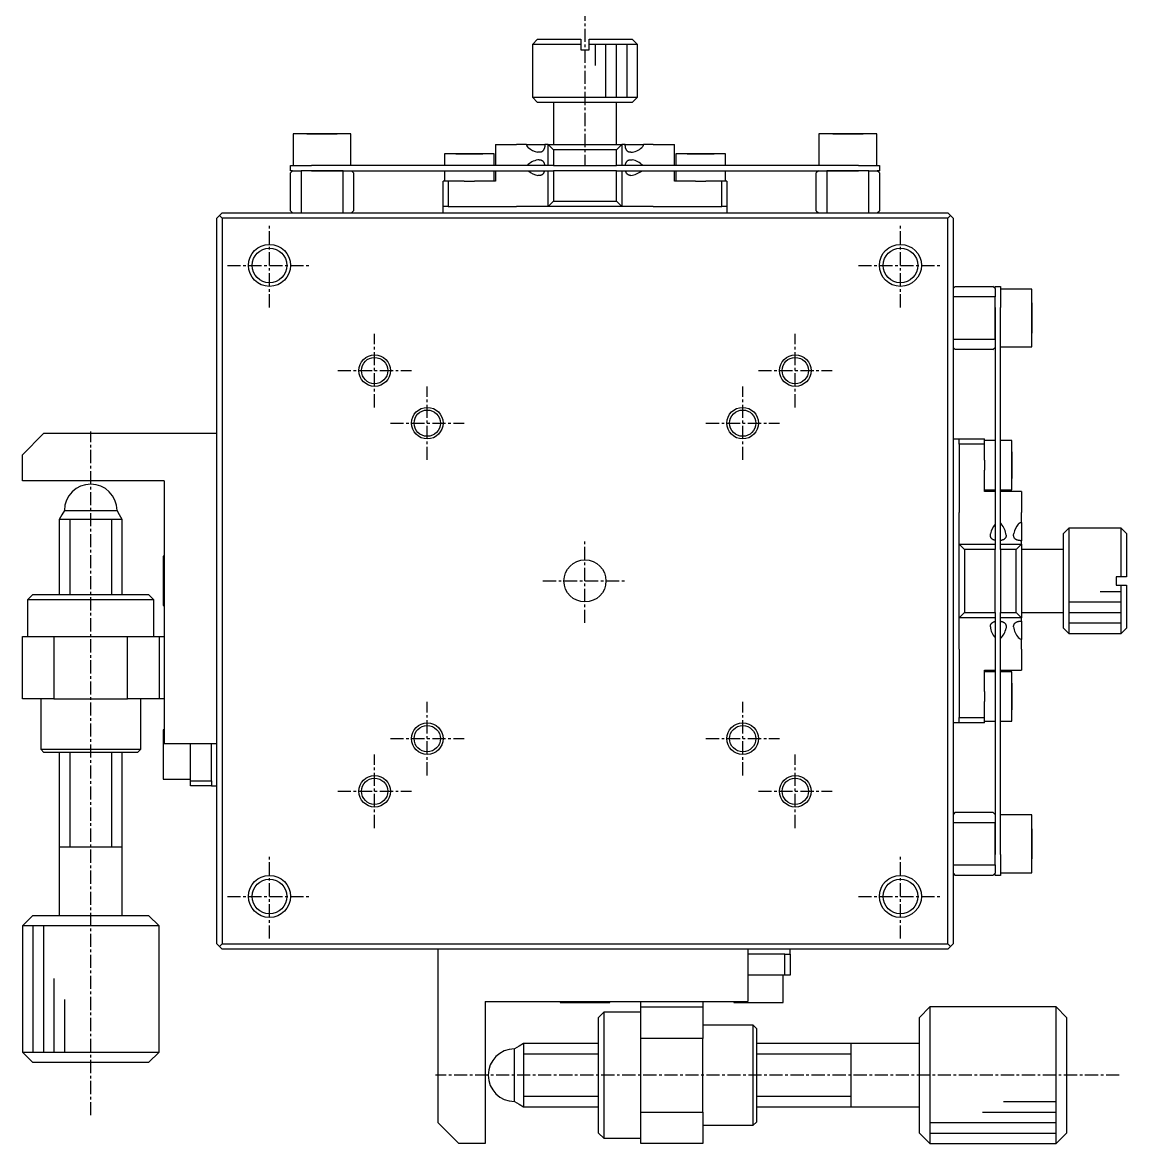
# Model space of a CAD drawing. Extents: x 10 to 388, y 10 to 258.
# Drawn here: x 89.2 to 194.2, y 95.5 to 202.1 of the extents above; entities that cross this region are included whole.
import ezdxf

# ---------------------------------------------------------------- set-up
doc = ezdxf.new("R2010")
doc.units = 0
doc.linetypes.add('CENTER', pattern=[2, 1.25, -0.25, 0.25, -0.25])
doc.layers.get('0').update_dxf_attribs({"linetype": 'CONTINUOUS'})
doc.layers.add('CENTER', color=1, linetype='CENTER')

msp = doc.modelspace()

# ---------------------------------------------------------------- linework, layer by layer
at = {"color": 7, "linetype": 'CONTINUOUS'}
for p, q in [((138.19, 200.5), (137.69, 200)), ((138.19, 200.5), (142.29, 200.5)), ((138.19, 200.5), (142.29, 200.5)), ((142.29, 200.5), (142.29, 200)), ((143.09, 200.5), (147.19, 200.5)), ((143.09, 200.5), (147.19, 200.5)), ((143.09, 200), (143.09, 200.5)), ((147.69, 200), (147.19, 200.5)), ((142.29, 200), (137.69, 200)), ((137.69, 200), (137.69, 195)), ((142.29, 200), (142.29, 199.5)), ((142.29, 199.5), (143.09, 199.5)), ((142.29, 199.5), (143.09, 199.5)), ((147.69, 200), (143.09, 200)), ((143.09, 199.5), (143.09, 200)), ((147.69, 195), (147.69, 200)), ((137.69, 195), (147.69, 195)), ((137.69, 195), (138.19, 194.5)), ((147.19, 194.5), (138.19, 194.5)), ((139.69, 194.5), (139.69, 190.5)), ((145.69, 190.5), (145.69, 194.5)), ((147.19, 194.5), (147.69, 195)), ((117.69, 191.5), (114.94, 191.5)), ((120.44, 191.5), (114.94, 191.5)), ((114.94, 191.5), (114.94, 188.5)), ((116.97, 191.5), (116.25, 191.5)), ((116.25, 191.5), (116.97, 191.5)), ((118.42, 191.5), (116.97, 191.5)), ((116.97, 191.5), (118.42, 191.5)), ((120.44, 191.5), (117.69, 191.5)), ((119.14, 191.5), (118.42, 191.5)), ((118.42, 191.5), (119.14, 191.5)), ((120.44, 188.5), (120.44, 191.5)), ((167.69, 191.5), (164.94, 191.5)), ((170.44, 191.5), (164.94, 191.5)), ((164.94, 191.5), (164.94, 188.5)), ((166.97, 191.5), (166.25, 191.5)), ((166.25, 191.5), (166.97, 191.5)), ((168.42, 191.5), (166.97, 191.5)), ((166.97, 191.5), (168.42, 191.5)), ((170.44, 191.5), (167.69, 191.5)), ((169.14, 191.5), (168.42, 191.5)), ((168.42, 191.5), (169.14, 191.5)), ((170.44, 188.5), (170.44, 191.5)), ((134.19, 190.5), (134.19, 188.5)), ((134.19, 190.5), (136.19, 190.5)), ((137.13, 190.5), (136.19, 190.5)), ((137.13, 190.5), (138.87, 190.5)), ((137.15, 190.39), (137.13, 190.5)), ((137.21, 190.3), (137.15, 190.39)), ((137.3, 190.2), (137.21, 190.3)), ((138.34, 189.75), (138.19, 189.76)), ((138.38, 189.75), (138.35, 189.75)), ((138.42, 189.75), (138.38, 189.75)), ((138.45, 189.76), (138.42, 189.75)), ((138.49, 189.77), (138.45, 189.76)), ((138.52, 189.78), (138.49, 189.77)), ((138.55, 189.79), (138.52, 189.78)), ((138.58, 189.81), (138.55, 189.79)), ((138.61, 189.82), (138.58, 189.81)), ((138.63, 189.84), (138.61, 189.82)), ((138.65, 189.85), (138.63, 189.84)), ((138.67, 189.87), (138.65, 189.85)), ((138.69, 189.89), (138.67, 189.87)), ((138.71, 189.92), (138.69, 189.89)), ((138.73, 189.94), (138.71, 189.92)), ((138.75, 189.96), (138.73, 189.94)), ((138.76, 189.99), (138.75, 189.96)), ((138.78, 190.02), (138.76, 189.99)), ((138.79, 190.04), (138.78, 190.02)), ((138.8, 190.07), (138.79, 190.04)), ((138.81, 190.1), (138.8, 190.07)), ((138.82, 190.13), (138.81, 190.1)), ((138.83, 190.16), (138.82, 190.13)), ((138.84, 190.18), (138.83, 190.16)), ((138.85, 190.24), (138.84, 190.21)), ((138.84, 190.21), (138.84, 190.18)), ((138.86, 190.27), (138.85, 190.24)), ((138.87, 190.37), (138.86, 190.34)), ((138.86, 190.34), (138.86, 190.31)), ((138.86, 190.31), (138.86, 190.27)), ((139.19, 190.5), (138.87, 190.5)), ((138.87, 190.5), (138.87, 190.47)), ((138.87, 190.47), (138.87, 190.43)), ((138.87, 190.43), (138.87, 190.4)), ((138.87, 190.4), (138.87, 190.37)), ((139.19, 188.5), (139.19, 190.5)), ((139.69, 190), (139.19, 190.5)), ((139.19, 190.5), (141.44, 190.5)), ((139.69, 190), (139.69, 188.5)), ((145.69, 190), (139.69, 190)), ((141.44, 190.5), (143.94, 190.5)), ((143.94, 190.5), (146.19, 190.5)), ((146.19, 190.5), (145.69, 190)), ((145.69, 188.5), (145.69, 190)), ((146.19, 190.5), (146.19, 188.5)), ((146.52, 190.5), (146.19, 190.5)), ((146.52, 190.5), (148.26, 190.5)), ((146.52, 190.47), (146.52, 190.5)), ((146.52, 190.43), (146.52, 190.47)), ((146.52, 190.4), (146.52, 190.43)), ((146.52, 190.36), (146.52, 190.4)), ((146.53, 190.33), (146.52, 190.36)), ((146.53, 190.3), (146.53, 190.33)), ((146.53, 190.27), (146.53, 190.3)), ((146.54, 190.24), (146.53, 190.27)), ((146.55, 190.21), (146.54, 190.24)), ((146.55, 190.19), (146.55, 190.21)), ((146.56, 190.16), (146.55, 190.19)), ((146.57, 190.13), (146.56, 190.16)), ((146.58, 190.1), (146.57, 190.13)), ((146.59, 190.07), (146.58, 190.1)), ((146.6, 190.04), (146.59, 190.07)), ((146.61, 190.02), (146.6, 190.04)), ((146.63, 189.99), (146.61, 190.02)), ((146.64, 189.97), (146.63, 189.99)), ((146.66, 189.94), (146.64, 189.97)), ((146.67, 189.92), (146.66, 189.94)), ((146.69, 189.9), (146.67, 189.92)), ((146.71, 189.88), (146.69, 189.9)), ((146.73, 189.86), (146.71, 189.88)), ((146.75, 189.84), (146.73, 189.86)), ((146.78, 189.82), (146.75, 189.84)), ((146.8, 189.81), (146.78, 189.82)), ((146.83, 189.8), (146.8, 189.81)), ((146.86, 189.78), (146.83, 189.8)), ((146.9, 189.77), (146.86, 189.78)), ((146.94, 189.76), (146.9, 189.77)), ((146.97, 189.75), (146.94, 189.76)), ((147.01, 189.75), (146.97, 189.75)), ((148.18, 190.3), (148.09, 190.21)), ((148.23, 190.39), (148.18, 190.3)), ((148.26, 190.5), (148.23, 190.39)), ((149.19, 190.5), (148.26, 190.5)), ((149.19, 190.5), (151.19, 190.5)), ((151.19, 188.5), (151.19, 190.5)), ((131.69, 189.6), (129.34, 189.6)), ((134.04, 189.6), (129.34, 189.6)), ((129.34, 189.6), (129.34, 188.5)), ((131.06, 189.6), (130.42, 189.6)), ((130.42, 189.6), (131.06, 189.6)), ((132.33, 189.6), (131.06, 189.6)), ((131.06, 189.6), (132.33, 189.6)), ((134.04, 189.6), (131.69, 189.6)), ((132.97, 189.6), (132.33, 189.6)), ((132.33, 189.6), (132.97, 189.6)), ((134.04, 188.5), (134.04, 189.6)), ((138.35, 189.75), (138.34, 189.75)), ((138.34, 189.05), (138.37, 189.05)), ((138.37, 189.05), (138.42, 189.04)), ((138.42, 189.04), (138.46, 189.04)), ((138.46, 189.04), (138.49, 189.03)), ((138.49, 189.03), (138.52, 189.02)), ((138.52, 189.02), (138.55, 189.01)), ((138.55, 189.01), (138.58, 189)), ((138.58, 189), (138.6, 188.98)), ((138.6, 188.98), (138.63, 188.97)), ((138.63, 188.97), (138.65, 188.95)), ((138.65, 188.95), (138.67, 188.93)), ((138.67, 188.93), (138.69, 188.91)), ((138.69, 188.91), (138.71, 188.89)), ((138.71, 188.89), (138.73, 188.87)), ((138.73, 188.87), (138.74, 188.84)), ((138.74, 188.84), (138.76, 188.82)), ((138.76, 188.82), (138.77, 188.79)), ((138.77, 188.79), (138.78, 188.77)), ((138.78, 188.77), (138.8, 188.74)), ((138.8, 188.74), (138.81, 188.72)), ((138.81, 188.72), (138.82, 188.69)), ((138.82, 188.69), (138.82, 188.66)), ((146.57, 188.68), (146.58, 188.71)), ((146.58, 188.71), (146.59, 188.74)), ((146.59, 188.74), (146.6, 188.76)), ((146.6, 188.76), (146.62, 188.79)), ((146.62, 188.79), (146.63, 188.81)), ((146.63, 188.81), (146.64, 188.84)), ((146.64, 188.84), (146.66, 188.86)), ((146.66, 188.86), (146.67, 188.88)), ((146.67, 188.88), (146.69, 188.9)), ((146.69, 188.9), (146.71, 188.92)), ((146.71, 188.92), (146.73, 188.94)), ((146.73, 188.94), (146.75, 188.96)), ((146.75, 188.96), (146.78, 188.98)), ((146.78, 188.98), (146.8, 188.99)), ((146.8, 188.99), (146.83, 189.01)), ((146.83, 189.01), (146.86, 189.02)), ((146.86, 189.02), (146.89, 189.03)), ((146.89, 189.03), (146.93, 189.04)), ((146.93, 189.04), (146.96, 189.04)), ((146.96, 189.04), (147, 189.05)), ((147, 189.05), (147.03, 189.05)), ((147.05, 189.75), (147.01, 189.75)), ((147.03, 189.05), (147.05, 189.05)), ((147.05, 189.05), (147.18, 189.04)), ((153.69, 189.6), (151.34, 189.6)), ((156.04, 189.6), (151.34, 189.6)), ((151.34, 189.6), (151.34, 188.5)), ((153.06, 189.6), (152.42, 189.6)), ((152.42, 189.6), (153.06, 189.6)), ((154.33, 189.6), (153.06, 189.6)), ((153.06, 189.6), (154.33, 189.6)), ((156.04, 189.6), (153.69, 189.6)), ((154.97, 189.6), (154.33, 189.6)), ((154.33, 189.6), (154.97, 189.6)), ((156.04, 188.5), (156.04, 189.6)), ((114.69, 188), (114.69, 188.5)), ((114.69, 188.5), (116.69, 188.5)), ((114.89, 188), (114.69, 187.8)), ((114.89, 188), (114.69, 188)), ((114.69, 184.2), (114.69, 187.8)), ((114.89, 188), (115.69, 188)), ((115.69, 188), (115.69, 184)), ((116.69, 188), (115.69, 188)), ((116.69, 188), (115.69, 188)), ((139.64, 188.5), (116.69, 188.5)), ((119.69, 188), (116.69, 188)), ((116.69, 188), (119.69, 188)), ((119.69, 184), (119.69, 188)), ((119.69, 188), (139.64, 188)), ((120.69, 187.8), (120.49, 188)), ((120.69, 187.8), (120.69, 184.2)), ((129.34, 188), (129.34, 187)), ((134.04, 187), (134.04, 188)), ((134.19, 188), (134.19, 187)), ((137.21, 188.5), (137.28, 188.58)), ((138.61, 187.62), (138.59, 187.61)), ((138.64, 187.64), (138.61, 187.62)), ((138.66, 187.66), (138.64, 187.64)), ((138.68, 187.68), (138.66, 187.66)), ((138.7, 187.7), (138.68, 187.68)), ((138.72, 187.72), (138.7, 187.7)), ((138.74, 187.75), (138.72, 187.72)), ((138.75, 187.77), (138.74, 187.75)), ((138.77, 187.8), (138.75, 187.77)), ((138.78, 187.83), (138.77, 187.8)), ((138.79, 187.85), (138.78, 187.83)), ((138.8, 187.88), (138.79, 187.85)), ((138.82, 187.91), (138.8, 187.88)), ((138.82, 188.66), (138.83, 188.63)), ((138.83, 187.97), (138.82, 187.94)), ((138.82, 187.94), (138.82, 187.91)), ((138.83, 188.63), (138.84, 188.6)), ((138.84, 188), (138.83, 187.97)), ((138.84, 188.6), (138.85, 188.57)), ((138.85, 188.57), (138.85, 188.55)), ((138.85, 188.55), (138.86, 188.52)), ((138.86, 188.52), (138.86, 188.5)), ((139.19, 184.6), (139.19, 188)), ((139.69, 188.5), (139.64, 188.5)), ((139.64, 188), (139.69, 188)), ((139.69, 188.5), (145.69, 188.5)), ((145.69, 188), (139.69, 188)), ((139.69, 188), (139.69, 185.1)), ((145.74, 188.5), (145.69, 188.5)), ((145.69, 185.1), (145.69, 188)), ((145.69, 188), (145.74, 188)), ((168.69, 188.5), (145.74, 188.5)), ((145.74, 188), (165.69, 188)), ((146.19, 188), (146.19, 184.6)), ((146.53, 188.53), (146.54, 188.56)), ((146.53, 188.5), (146.53, 188.53)), ((146.54, 188.56), (146.55, 188.6)), ((146.55, 188.63), (146.56, 188.66)), ((146.55, 188.6), (146.55, 188.63)), ((146.56, 187.97), (146.55, 188)), ((146.56, 188.66), (146.57, 188.68)), ((146.57, 187.94), (146.56, 187.97)), ((146.58, 187.91), (146.57, 187.94)), ((146.59, 187.88), (146.58, 187.91)), ((146.6, 187.85), (146.59, 187.88)), ((146.61, 187.82), (146.6, 187.85)), ((146.62, 187.8), (146.61, 187.82)), ((146.64, 187.77), (146.62, 187.8)), ((146.65, 187.75), (146.64, 187.77)), ((146.67, 187.73), (146.65, 187.75)), ((146.69, 187.7), (146.67, 187.73)), ((146.71, 187.68), (146.69, 187.7)), ((146.73, 187.66), (146.71, 187.68)), ((146.75, 187.64), (146.73, 187.66)), ((146.77, 187.63), (146.75, 187.64)), ((146.79, 187.61), (146.77, 187.63)), ((151.19, 187), (151.19, 188)), ((151.34, 188), (151.34, 187)), ((156.04, 187), (156.04, 188)), ((164.89, 188), (164.69, 187.8)), ((164.69, 184.2), (164.69, 187.8)), ((165.69, 188), (165.69, 184)), ((168.69, 188), (165.69, 188)), ((165.69, 188), (168.69, 188)), ((168.69, 188.5), (170.69, 188.5)), ((169.69, 188), (168.69, 188)), ((169.69, 188), (168.69, 188)), ((169.69, 184), (169.69, 188)), ((169.69, 188), (170.49, 188)), ((170.69, 187.8), (170.49, 188)), ((170.69, 188), (170.49, 188)), ((170.69, 188.5), (170.69, 188)), ((170.69, 187.8), (170.69, 184.2)), ((129.19, 184.6), (129.19, 187)), ((129.69, 187), (129.19, 187)), ((129.69, 187), (129.69, 184.6)), ((131.21, 187), (129.69, 187)), ((131.21, 187), (132.18, 187)), ((134.19, 187), (132.18, 187)), ((138.34, 187.55), (138.22, 187.56)), ((138.35, 187.55), (138.34, 187.55)), ((138.39, 187.55), (138.35, 187.55)), ((138.43, 187.56), (138.39, 187.55)), ((138.47, 187.56), (138.43, 187.56)), ((138.5, 187.57), (138.47, 187.56)), ((138.53, 187.58), (138.5, 187.57)), ((138.56, 187.59), (138.53, 187.58)), ((138.59, 187.61), (138.56, 187.59)), ((146.82, 187.6), (146.79, 187.61)), ((146.85, 187.59), (146.82, 187.6)), ((146.88, 187.58), (146.85, 187.59)), ((146.91, 187.57), (146.88, 187.58)), ((146.95, 187.56), (146.91, 187.57)), ((146.98, 187.55), (146.95, 187.56)), ((147.01, 187.55), (146.98, 187.55)), ((147.05, 187.55), (147.01, 187.55)), ((147.05, 187.55), (147.05, 187.55)), ((153.21, 187), (151.19, 187)), ((153.21, 187), (154.18, 187)), ((155.69, 187), (154.18, 187)), ((155.69, 184.6), (155.69, 187)), ((156.19, 187), (155.69, 187)), ((156.19, 187), (156.19, 184.6)), ((129.69, 184.6), (129.19, 184.6)), ((129.19, 184), (129.19, 184.6)), ((129.69, 184.6), (136.19, 184.6)), ((139.19, 184.6), (136.19, 184.6)), ((139.19, 184.6), (139.69, 185.1)), ((146.19, 184.6), (139.19, 184.6)), ((139.69, 185.1), (145.69, 185.1)), ((145.69, 185.1), (146.19, 184.6)), ((149.19, 184.6), (146.19, 184.6)), ((149.19, 184.6), (155.69, 184.6)), ((156.19, 184.6), (155.69, 184.6)), ((156.19, 184.6), (156.19, 184)), ((107.94, 183.75), (107.69, 183.5)), ((107.69, 114.5), (107.69, 183.5)), ((108.19, 184), (107.94, 183.75)), ((108.19, 183.5), (107.94, 183.75)), ((108.19, 184), (177.19, 184)), ((108.19, 183.5), (108.19, 114.5)), ((177.19, 183.5), (108.19, 183.5)), ((114.69, 184.2), (114.89, 184)), ((120.49, 184), (120.69, 184.2)), ((164.69, 184.2), (164.89, 184)), ((170.49, 184), (170.69, 184.2)), ((177.44, 183.75), (177.19, 184)), ((177.44, 183.75), (177.19, 184)), ((177.44, 183.75), (177.19, 183.5)), ((177.19, 183.5), (177.44, 183.75)), ((177.19, 114.5), (177.19, 183.5)), ((177.69, 183.5), (177.44, 183.75)), ((177.69, 183.5), (177.44, 183.75)), ((177.69, 183.5), (177.69, 114.5)), ((177.89, 177), (177.69, 176.8)), ((177.89, 177), (181.49, 177)), ((181.69, 176.8), (181.49, 177)), ((181.69, 177), (182.19, 177)), ((181.69, 176.8), (181.69, 177)), ((182.19, 177), (182.19, 175)), ((181.69, 176), (177.69, 176)), ((181.69, 176.8), (181.69, 176)), ((181.69, 175), (181.69, 176)), ((181.69, 175), (181.69, 176)), ((185.19, 176.75), (182.19, 176.75)), ((185.19, 174), (185.19, 176.75)), ((185.19, 171.25), (185.19, 176.75)), ((181.69, 172), (181.69, 175)), ((181.69, 175), (181.69, 172)), ((182.19, 152.05), (182.19, 175)), ((185.19, 174.72), (185.19, 175.44)), ((185.19, 175.44), (185.19, 174.72)), ((185.19, 173.28), (185.19, 174.72)), ((185.19, 174.72), (185.19, 173.28)), ((185.19, 171.25), (185.19, 174)), ((185.19, 172.56), (185.19, 173.28)), ((185.19, 173.28), (185.19, 172.56)), ((177.69, 172), (181.69, 172)), ((181.69, 172), (181.69, 152.05)), ((177.69, 171.2), (177.89, 171)), ((181.49, 171), (177.89, 171)), ((181.49, 171), (181.69, 171.2)), ((182.19, 171.25), (185.19, 171.25)), ((91.19, 163), (89.19, 161)), ((107.69, 163), (91.19, 163)), ((177.69, 162.5), (178.29, 162.5)), ((178.29, 162.5), (180.69, 162.5)), ((178.29, 162), (178.29, 162.5)), ((180.69, 162), (180.69, 162.5)), ((181.69, 162.35), (180.69, 162.35)), ((183.29, 162.35), (182.19, 162.35)), ((183.29, 160), (183.29, 162.35)), ((183.29, 157.65), (183.29, 162.35)), ((89.19, 158.5), (89.19, 161)), ((180.69, 162), (178.29, 162)), ((178.29, 162), (178.29, 155.5)), ((180.69, 160.48), (180.69, 162)), ((183.29, 160.64), (183.29, 161.27)), ((183.29, 161.27), (183.29, 160.64)), ((180.69, 160.48), (180.69, 159.52)), ((183.29, 159.36), (183.29, 160.64)), ((183.29, 160.64), (183.29, 159.36)), ((183.29, 157.65), (183.29, 160)), ((180.69, 157.5), (180.69, 159.52)), ((183.29, 158.73), (183.29, 159.36)), ((183.29, 159.36), (183.29, 158.73)), ((102.69, 158.5), (89.19, 158.5)), ((102.69, 158.5), (102.69, 133.5)), ((180.69, 157.65), (181.69, 157.65)), ((181.69, 157.5), (180.69, 157.5)), ((182.19, 157.65), (183.29, 157.65)), ((184.19, 157.5), (182.19, 157.5)), ((184.19, 157.5), (184.19, 155.5)), ((93.19, 155.7), (92.94, 155.27)), ((93.19, 155.7), (98.19, 155.7)), ((98.44, 155.27), (98.19, 155.7)), ((92.94, 155.27), (92.69, 154.83)), ((98.69, 154.83), (92.69, 154.83)), ((92.69, 154.83), (92.69, 147.7)), ((98.69, 154.83), (98.44, 155.27)), ((98.69, 147.7), (98.69, 154.83)), ((178.29, 152.5), (178.29, 155.5)), ((184.19, 154.56), (184.19, 155.5)), ((182.19, 154.48), (182.27, 154.41)), ((183.9, 154.39), (183.99, 154.48)), ((183.99, 154.48), (184.09, 154.54)), ((184.09, 154.54), (184.19, 154.56)), ((184.19, 154.56), (184.19, 152.82)), ((188.69, 154), (188.19, 153.5)), ((188.69, 154), (188.69, 144)), ((193.69, 154), (188.69, 154)), ((193.69, 149.4), (193.69, 154)), ((194.19, 153.5), (193.69, 154)), ((178.29, 152.5), (178.79, 152)), ((178.29, 152.5), (181.69, 152.5)), ((178.29, 145.5), (178.29, 152.5)), ((181.24, 153.36), (181.25, 153.47)), ((181.24, 153.35), (181.24, 153.36)), ((181.25, 153.31), (181.24, 153.35)), ((181.25, 153.27), (181.25, 153.31)), ((181.26, 153.23), (181.25, 153.27)), ((181.27, 153.19), (181.26, 153.23)), ((181.28, 153.16), (181.27, 153.19)), ((181.29, 153.14), (181.28, 153.16)), ((181.3, 153.11), (181.29, 153.14)), ((181.32, 153.08), (181.3, 153.11)), ((181.33, 153.06), (181.32, 153.08)), ((181.35, 153.04), (181.33, 153.06)), ((181.37, 153.02), (181.35, 153.04)), ((181.39, 153), (181.37, 153.02)), ((181.42, 152.98), (181.39, 153)), ((181.44, 152.96), (181.42, 152.98)), ((181.47, 152.94), (181.44, 152.96)), ((181.49, 152.93), (181.47, 152.94)), ((181.52, 152.91), (181.49, 152.93)), ((181.55, 152.9), (181.52, 152.91)), ((181.57, 152.89), (181.55, 152.9)), ((181.6, 152.88), (181.57, 152.89)), ((181.63, 152.87), (181.6, 152.88)), ((181.66, 152.86), (181.63, 152.87)), ((181.69, 152.85), (181.66, 152.86)), ((182.22, 152.84), (182.19, 152.83)), ((182.19, 152.5), (184.19, 152.5)), ((182.24, 152.84), (182.22, 152.84)), ((182.27, 152.85), (182.24, 152.84)), ((182.3, 152.85), (182.27, 152.85)), ((182.33, 152.86), (182.3, 152.85)), ((182.36, 152.87), (182.33, 152.86)), ((182.39, 152.88), (182.36, 152.87)), ((182.41, 152.89), (182.39, 152.88)), ((182.44, 152.9), (182.41, 152.89)), ((182.46, 152.91), (182.44, 152.9)), ((182.49, 152.92), (182.46, 152.91)), ((182.51, 152.94), (182.49, 152.92)), ((182.54, 152.95), (182.51, 152.94)), ((182.56, 152.97), (182.54, 152.95)), ((182.58, 152.99), (182.56, 152.97)), ((182.6, 153), (182.58, 152.99)), ((182.62, 153.02), (182.6, 153)), ((182.64, 153.04), (182.62, 153.02)), ((182.66, 153.07), (182.64, 153.04)), ((182.68, 153.09), (182.66, 153.07)), ((182.69, 153.12), (182.68, 153.09)), ((182.7, 153.14), (182.69, 153.12)), ((182.72, 153.17), (182.7, 153.14)), ((182.73, 153.23), (182.72, 153.2)), ((182.72, 153.2), (182.72, 153.17)), ((182.74, 153.28), (182.73, 153.23)), ((182.74, 153.36), (182.74, 153.32)), ((182.74, 153.32), (182.74, 153.28)), ((183.44, 153.36), (183.46, 153.5)), ((183.44, 153.35), (183.44, 153.36)), ((183.45, 153.31), (183.44, 153.35)), ((183.45, 153.28), (183.45, 153.31)), ((183.46, 153.24), (183.45, 153.28)), ((183.46, 153.21), (183.46, 153.24)), ((183.47, 153.18), (183.46, 153.21)), ((183.49, 153.14), (183.47, 153.18)), ((183.5, 153.11), (183.49, 153.14)), ((183.51, 153.09), (183.5, 153.11)), ((183.53, 153.07), (183.51, 153.09)), ((183.55, 153.04), (183.53, 153.07)), ((183.57, 153.02), (183.55, 153.04)), ((183.59, 153), (183.57, 153.02)), ((183.61, 152.98), (183.59, 153)), ((183.63, 152.96), (183.61, 152.98)), ((183.66, 152.95), (183.63, 152.96)), ((183.68, 152.93), (183.66, 152.95)), ((183.71, 152.92), (183.68, 152.93)), ((183.69, 152), (184.19, 152.5)), ((183.74, 152.9), (183.71, 152.92)), ((183.77, 152.89), (183.74, 152.9)), ((183.8, 152.88), (183.77, 152.89)), ((183.82, 152.87), (183.8, 152.88)), ((183.85, 152.86), (183.82, 152.87)), ((183.88, 152.86), (183.85, 152.86)), ((183.91, 152.85), (183.88, 152.86)), ((183.94, 152.84), (183.91, 152.85)), ((183.97, 152.84), (183.94, 152.84)), ((184, 152.83), (183.97, 152.84)), ((184.03, 152.83), (184, 152.83)), ((184.06, 152.83), (184.03, 152.83)), ((184.1, 152.82), (184.06, 152.83)), ((184.13, 152.82), (184.1, 152.82)), ((184.16, 152.82), (184.13, 152.82)), ((184.19, 152.82), (184.16, 152.82)), ((184.19, 152.5), (184.19, 152.82)), ((184.19, 152.5), (184.19, 150.25)), ((188.19, 144.5), (188.19, 153.5)), ((194.19, 153.5), (194.19, 149.4)), ((194.19, 153.5), (194.19, 149.4)), ((178.79, 152), (178.79, 146)), ((181.69, 152), (178.79, 152)), ((181.69, 152.05), (181.69, 152)), ((181.69, 146), (181.69, 152)), ((182.19, 152), (182.19, 152.05)), ((182.19, 152), (182.19, 146)), ((183.69, 152), (182.19, 152)), ((183.69, 146), (183.69, 152)), ((188.19, 152), (184.19, 152)), ((102.59, 151.35), (102.59, 149)), ((102.69, 151.35), (102.59, 151.35)), ((184.19, 150.25), (184.19, 147.75)), ((193.19, 149.4), (193.19, 148.6)), ((193.69, 149.4), (193.19, 149.4)), ((193.19, 149.4), (193.19, 148.6)), ((194.19, 149.4), (193.69, 149.4)), ((102.59, 149), (102.59, 146.65)), ((193.19, 148.6), (193.69, 148.6)), ((193.69, 144), (193.69, 148.6)), ((193.69, 148.6), (194.19, 148.6)), ((194.19, 148.6), (194.19, 144.5)), ((194.19, 148.6), (194.19, 144.5)), ((90.19, 147.7), (89.69, 147.2)), ((101.69, 147.2), (89.69, 147.2)), ((89.69, 147.2), (89.69, 143.7)), ((90.19, 147.7), (101.19, 147.7)), ((101.69, 147.2), (101.19, 147.7)), ((101.69, 143.7), (101.69, 147.2)), ((184.19, 147.75), (184.19, 145.5)), ((102.59, 146.65), (102.69, 146.65)), ((178.79, 146), (178.29, 145.5)), ((181.69, 145.5), (178.29, 145.5)), ((178.29, 142.5), (178.29, 145.5)), ((178.79, 146), (181.69, 146)), ((181.36, 144.97), (181.38, 144.99)), ((181.38, 144.99), (181.4, 145.01)), ((181.4, 145.01), (181.42, 145.03)), ((181.42, 145.03), (181.44, 145.04)), ((181.44, 145.04), (181.47, 145.06)), ((181.47, 145.06), (181.49, 145.07)), ((181.49, 145.07), (181.52, 145.08)), ((181.52, 145.08), (181.54, 145.1)), ((181.54, 145.1), (181.57, 145.11)), ((181.57, 145.11), (181.6, 145.12)), ((181.6, 145.12), (181.63, 145.13)), ((181.63, 145.13), (181.66, 145.14)), ((181.66, 145.14), (181.69, 145.15)), ((181.69, 146), (181.69, 145.95)), ((181.69, 145.95), (181.69, 126)), ((182.19, 146), (183.69, 146)), ((182.19, 145.95), (182.19, 146)), ((182.19, 123), (182.19, 145.95)), ((184.19, 145.5), (182.19, 145.5)), ((182.19, 145.17), (182.23, 145.16)), ((182.23, 145.16), (182.26, 145.15)), ((182.26, 145.15), (182.29, 145.15)), ((182.29, 145.15), (182.32, 145.14)), ((182.32, 145.14), (182.35, 145.13)), ((182.35, 145.13), (182.38, 145.12)), ((182.38, 145.12), (182.41, 145.11)), ((182.41, 145.11), (182.43, 145.1)), ((182.43, 145.1), (182.46, 145.09)), ((182.46, 145.09), (182.48, 145.08)), ((182.48, 145.08), (182.51, 145.07)), ((182.51, 145.07), (182.53, 145.05)), ((182.53, 145.05), (182.55, 145.04)), ((182.55, 145.04), (182.57, 145.02)), ((182.57, 145.02), (182.6, 145)), ((182.6, 145), (182.62, 144.98)), ((182.62, 144.98), (182.64, 144.96)), ((183.55, 144.96), (183.57, 144.98)), ((183.57, 144.98), (183.59, 145)), ((183.59, 145), (183.62, 145.02)), ((183.62, 145.02), (183.64, 145.04)), ((183.64, 145.04), (183.66, 145.05)), ((183.66, 145.05), (183.68, 145.07)), ((183.68, 145.07), (183.71, 145.08)), ((184.19, 145.5), (183.69, 146)), ((183.71, 145.08), (183.74, 145.09)), ((183.74, 145.09), (183.77, 145.11)), ((183.77, 145.11), (183.8, 145.12)), ((183.8, 145.12), (183.83, 145.13)), ((183.83, 145.13), (183.85, 145.14)), ((183.85, 145.14), (183.88, 145.14)), ((183.88, 145.14), (183.91, 145.15)), ((183.91, 145.15), (183.94, 145.16)), ((183.94, 145.16), (183.97, 145.16)), ((183.97, 145.16), (184, 145.17)), ((184, 145.17), (184.03, 145.17)), ((184.03, 145.17), (184.06, 145.17)), ((184.06, 145.17), (184.09, 145.18)), ((184.09, 145.18), (184.13, 145.18)), ((184.13, 145.18), (184.16, 145.18)), ((184.16, 145.18), (184.19, 145.18)), ((184.19, 146), (188.19, 146)), ((184.19, 145.18), (184.19, 145.5)), ((184.19, 145.18), (184.19, 143.44)), ((181.24, 144.64), (181.25, 144.68)), ((181.24, 144.64), (181.24, 144.64)), ((181.25, 144.75), (181.26, 144.78)), ((181.25, 144.72), (181.25, 144.75)), ((181.25, 144.68), (181.25, 144.72)), ((181.26, 144.78), (181.27, 144.82)), ((181.27, 144.82), (181.28, 144.85)), ((181.28, 144.85), (181.3, 144.88)), ((181.3, 144.88), (181.31, 144.9)), ((181.31, 144.9), (181.32, 144.92)), ((181.32, 144.92), (181.34, 144.95)), ((181.34, 144.95), (181.36, 144.97)), ((182.64, 144.96), (182.65, 144.94)), ((182.65, 144.94), (182.67, 144.92)), ((182.67, 144.92), (182.69, 144.89)), ((182.69, 144.89), (182.7, 144.86)), ((182.7, 144.86), (182.71, 144.83)), ((182.71, 144.83), (182.72, 144.8)), ((182.72, 144.8), (182.73, 144.77)), ((182.73, 144.77), (182.74, 144.73)), ((182.74, 144.64), (182.73, 144.51)), ((182.74, 144.73), (182.74, 144.7)), ((182.74, 144.7), (182.74, 144.66)), ((182.74, 144.66), (182.74, 144.64)), ((183.44, 144.64), (183.45, 144.68)), ((183.45, 144.72), (183.46, 144.76)), ((183.45, 144.68), (183.45, 144.72)), ((183.46, 144.8), (183.48, 144.83)), ((183.46, 144.76), (183.46, 144.8)), ((183.48, 144.83), (183.49, 144.87)), ((183.49, 144.87), (183.5, 144.89)), ((183.5, 144.89), (183.52, 144.92)), ((183.52, 144.92), (183.53, 144.94)), ((183.53, 144.94), (183.55, 144.96)), ((188.19, 144.5), (188.69, 144)), ((188.69, 144), (193.69, 144)), ((193.69, 144), (194.19, 144.5)), ((89.19, 137.8), (89.19, 143.7)), ((89.19, 143.7), (92.19, 143.7)), ((92.19, 143.7), (92.19, 137.8)), ((92.19, 143.7), (99.19, 143.7)), ((99.19, 137.8), (99.19, 143.7)), ((99.19, 143.7), (102.19, 143.7)), ((102.19, 143.7), (102.19, 137.8)), ((102.19, 143.7), (102.69, 143.7)), ((183.99, 143.52), (183.9, 143.6)), ((184.08, 143.46), (183.99, 143.52)), ((184.19, 143.44), (184.08, 143.46)), ((184.19, 142.5), (184.19, 143.44)), ((178.29, 142.5), (178.29, 136)), ((184.19, 142.5), (184.19, 140.5)), ((180.69, 138.48), (180.69, 140.5)), ((180.69, 140.5), (181.69, 140.5)), ((181.69, 140.35), (180.69, 140.35)), ((182.19, 140.5), (184.19, 140.5)), ((183.29, 140.35), (182.19, 140.35)), ((183.29, 138), (183.29, 140.35)), ((183.29, 135.65), (183.29, 140.35)), ((183.29, 138.64), (183.29, 139.27)), ((183.29, 139.27), (183.29, 138.64)), ((183.29, 137.36), (183.29, 138.64)), ((183.29, 138.64), (183.29, 137.36)), ((92.19, 137.8), (89.19, 137.8)), ((90.94, 137.8), (90.94, 133)), ((92.19, 137.8), (99.19, 137.8)), ((102.19, 137.8), (99.19, 137.8)), ((100.44, 133), (100.44, 137.8)), ((102.69, 137.8), (102.19, 137.8)), ((180.69, 138.48), (180.69, 137.52)), ((180.69, 136), (180.69, 137.52)), ((183.29, 135.65), (183.29, 138)), ((183.29, 136.73), (183.29, 137.36)), ((183.29, 137.36), (183.29, 136.73)), ((178.29, 135.5), (177.69, 135.5)), ((178.29, 136), (180.69, 136)), ((178.29, 135.5), (178.29, 136)), ((180.69, 135.5), (178.29, 135.5)), ((180.69, 135.5), (180.69, 136)), ((180.69, 135.65), (181.69, 135.65)), ((182.19, 135.65), (183.29, 135.65)), ((102.59, 134.85), (102.59, 132.5)), ((102.69, 134.85), (102.59, 134.85)), ((107.69, 133.5), (102.69, 133.5)), ((105.19, 130), (105.19, 133.5)), ((107.19, 130), (107.19, 133.5)), ((90.94, 133), (100.44, 133)), ((90.94, 133), (91.24, 132.7)), ((100.14, 132.7), (91.24, 132.7)), ((92.69, 132.7), (92.69, 123.7)), ((98.69, 123.7), (98.69, 132.7)), ((100.14, 132.7), (100.44, 133)), ((102.59, 132.5), (102.59, 130.15)), ((102.59, 130.15), (105.19, 130.15)), ((105.19, 130), (107.19, 130)), ((105.19, 129.5), (105.19, 130)), ((107.19, 129.5), (105.19, 129.5)), ((107.19, 130), (107.19, 129.5)), ((107.19, 129.5), (107.69, 129.5)), ((177.89, 127), (177.69, 126.8)), ((177.89, 127), (181.49, 127)), ((181.69, 126.8), (181.49, 127)), ((181.69, 126), (177.69, 126)), ((181.69, 123), (181.69, 126)), ((181.69, 126), (181.69, 123)), ((185.19, 126.75), (182.19, 126.75)), ((185.19, 124), (185.19, 126.75)), ((185.19, 121.25), (185.19, 126.75)), ((185.19, 124.72), (185.19, 125.44)), ((185.19, 125.44), (185.19, 124.72)), ((92.69, 123.7), (98.69, 123.7)), ((92.69, 123.7), (92.69, 123.7)), ((92.69, 123.7), (92.69, 117.2)), ((92.69, 123.7), (92.69, 123.69)), ((98.69, 117.2), (98.69, 123.7)), ((98.69, 123.7), (98.69, 123.7)), ((98.69, 123.69), (98.69, 123.7)), ((185.19, 123.28), (185.19, 124.72)), ((185.19, 124.72), (185.19, 123.28)), ((185.19, 121.25), (185.19, 124)), ((181.69, 122), (181.69, 123)), ((181.69, 122), (181.69, 123)), ((182.19, 123), (182.19, 121)), ((185.19, 122.56), (185.19, 123.28)), ((185.19, 123.28), (185.19, 122.56)), ((177.69, 122), (181.69, 122)), ((181.69, 122), (181.69, 121.2)), ((177.69, 121.2), (177.89, 121)), ((181.49, 121), (177.89, 121)), ((181.49, 121), (181.69, 121.2)), ((181.69, 121), (181.69, 121.2)), ((182.19, 121), (181.69, 121)), ((182.19, 121.25), (185.19, 121.25)), ((90.19, 117.2), (89.19, 116.2)), ((102.19, 116.2), (89.19, 116.2)), ((89.19, 116.2), (89.19, 104.2)), ((90.19, 117.2), (101.19, 117.2)), ((102.19, 116.2), (101.19, 117.2)), ((102.19, 104.2), (102.19, 116.2)), ((107.69, 114.5), (107.94, 114.25)), ((108.19, 114.5), (107.94, 114.25)), ((107.94, 114.25), (108.19, 114)), ((108.19, 114.5), (177.19, 114.5)), ((177.44, 114.25), (177.19, 114.5)), ((177.19, 114), (177.44, 114.25)), ((177.44, 114.25), (177.69, 114.5)), ((177.19, 114), (108.19, 114)), ((128.69, 114), (128.69, 97.5)), ((158.19, 114), (158.19, 109)), ((161.69, 113.5), (158.19, 113.5)), ((161.69, 111.5), (161.69, 113.5)), ((161.69, 113.5), (162.19, 113.5)), ((162.19, 113.5), (162.19, 114)), ((162.19, 113.5), (162.19, 111.5)), ((161.69, 111.5), (158.19, 111.5)), ((161.54, 108.9), (161.54, 111.5)), ((162.19, 111.5), (161.69, 111.5)), ((133.19, 109), (133.19, 95.5)), ((133.19, 109), (158.19, 109)), ((140.34, 109), (140.34, 108.9)), ((140.34, 108.9), (142.69, 108.9)), ((142.69, 108.9), (145.04, 108.9)), ((145.04, 108.9), (145.04, 109)), ((147.99, 108.5), (147.99, 109)), ((153.89, 109), (153.89, 108.5)), ((156.84, 109), (156.84, 108.9)), ((156.84, 108.9), (159.19, 108.9)), ((159.19, 108.9), (161.54, 108.9)), ((144.49, 108), (143.99, 107.5)), ((144.49, 108), (144.49, 96)), ((147.99, 108), (144.49, 108)), ((147.99, 108.5), (153.89, 108.5)), ((147.99, 105.5), (147.99, 108.5)), ((153.89, 108.5), (153.89, 105.5)), ((175.49, 108.5), (174.49, 107.5)), ((175.49, 108.5), (175.49, 95.5)), ((187.49, 108.5), (175.49, 108.5)), ((187.49, 95.5), (187.49, 108.5)), ((187.49, 108.5), (187.49, 108.5)), ((188.49, 107.5), (187.49, 108.5)), ((143.99, 96.5), (143.99, 107.5)), ((158.69, 106.75), (153.89, 106.75)), ((158.69, 97.25), (158.69, 106.75)), ((158.99, 106.45), (158.69, 106.75)), ((174.49, 96.5), (174.49, 107.5)), ((188.49, 107.5), (188.49, 96.5)), ((188.49, 107.5), (188.49, 96.5)), ((158.99, 106.45), (158.99, 97.55)), ((136.43, 104.75), (135.99, 104.5)), ((135.99, 99.5), (135.99, 104.5)), ((136.86, 105), (136.43, 104.75)), ((136.86, 105), (136.86, 99)), ((143.99, 105), (136.86, 105)), ((153.89, 105.5), (147.99, 105.5)), ((147.99, 98.5), (147.99, 105.5)), ((153.89, 98.5), (153.89, 105.5)), ((167.99, 105), (158.99, 105)), ((167.99, 99), (167.99, 105)), ((174.49, 105), (167.99, 105)), ((167.99, 105), (167.99, 105)), ((168, 105), (167.99, 105)), ((89.19, 104.2), (102.19, 104.2)), ((89.19, 104.2), (90.19, 103.2)), ((101.19, 103.2), (102.19, 104.2)), ((102.19, 104.2), (102.19, 104.2)), ((101.19, 103.2), (90.19, 103.2)), ((101.19, 103.2), (90.19, 103.2)), ((135.99, 99.5), (136.43, 99.25)), ((136.43, 99.25), (136.86, 99)), ((136.86, 99), (143.99, 99)), ((147.99, 98.5), (153.89, 98.5)), ((147.99, 95.5), (147.99, 98.5)), ((153.89, 98.5), (153.89, 95.5)), ((158.99, 99), (167.99, 99)), ((167.99, 99), (167.99, 99)), ((167.99, 99), (174.49, 99)), ((167.99, 99), (168, 99)), ((128.69, 97.5), (130.69, 95.5)), ((153.89, 97.25), (158.69, 97.25)), ((158.69, 97.25), (158.99, 97.55)), ((143.99, 96.5), (144.49, 96)), ((144.49, 96), (147.99, 96)), ((174.49, 96.5), (175.49, 95.5)), ((187.49, 95.5), (188.49, 96.5)), ((133.19, 95.5), (130.69, 95.5)), ((153.89, 95.5), (147.99, 95.5)), ((175.49, 95.5), (187.49, 95.5))]:
    msp.add_line(p, q, dxfattribs=at)
at = {"color": 3, "linetype": 'CONTINUOUS'}
for p, q in [((143.69, 198), (143.69, 200)), ((144.69, 195), (144.69, 200)), ((145.69, 195), (145.69, 200)), ((146.69, 195), (146.69, 200)), ((93.69, 154.83), (93.69, 147.7)), ((97.69, 147.7), (97.69, 154.83)), ((191.69, 148), (193.69, 148)), ((188.69, 147), (193.69, 147)), ((188.69, 146), (193.69, 146)), ((188.69, 145), (193.69, 145)), ((93.69, 132.7), (93.69, 123.7)), ((97.69, 123.7), (97.69, 132.7)), ((90.19, 116.2), (90.19, 104.2)), ((91.19, 116.2), (91.19, 104.2)), ((92.19, 111.2), (92.19, 104.2)), ((93.19, 109.2), (93.19, 104.2)), ((143.99, 104), (136.86, 104)), ((167.99, 104), (158.99, 104)), ((136.86, 100), (143.99, 100)), ((158.99, 100), (167.99, 100)), ((182.49, 99.5), (187.49, 99.5)), ((180.49, 98.5), (187.49, 98.5)), ((175.49, 97.5), (187.49, 97.5)), ((175.49, 96.5), (187.49, 96.5))]:
    msp.add_line(p, q, dxfattribs=at)
for centre, radius in [((112.69, 179), 2), ((172.69, 179), 2), ((122.69, 169), 1.5), ((162.69, 169), 1.5), ((127.69, 164), 1.5), ((157.69, 164), 1.5), ((127.69, 134), 1.5), ((157.69, 134), 1.5), ((122.69, 129), 1.5), ((162.69, 129), 1.5), ((112.69, 119), 2), ((172.69, 119), 2)]:
    msp.add_circle(centre, radius, dxfattribs=at)
at = {"color": 7, "linetype": 'CONTINUOUS'}
for centre, radius in [((112.69, 179), 1.65), ((172.69, 179), 1.65), ((122.69, 169), 1.25), ((162.69, 169), 1.25), ((127.69, 164), 1.25), ((157.69, 164), 1.25), ((142.69, 149), 2), ((127.69, 134), 1.25), ((157.69, 134), 1.25), ((122.69, 129), 1.25), ((162.69, 129), 1.25), ((112.69, 119), 1.65), ((172.69, 119), 1.65)]:
    msp.add_circle(centre, radius, dxfattribs=at)
for centre, radius, start, end in [((138.59, 191.7), 1.98, 229.2508, 258.207), ((146.86, 191.6), 1.86, 275.9008, 311.459), ((138.53, 187.21), 1.85, 95.8827, 132.1861), ((146.83, 187.19), 1.88, 44.0256, 79.0494), ((138.6, 189.51), 1.99, 229.4798, 259.0703), ((146.87, 189.38), 1.84, 275.6931, 311.3869), ((95.69, 155.7), 2.5, 0, 180), ((183.21, 153.1), 1.99, 139.4798, 169.0703), ((180.9, 153.17), 1.85, 5.8827, 42.1861), ((185.4, 153.1), 1.98, 139.2508, 168.207), ((183.07, 144.82), 1.84, 185.6931, 221.3869), ((180.89, 144.87), 1.88, 314.0256, 349.0494), ((185.3, 144.83), 1.86, 185.9008, 221.459), ((135.99, 102), 2.5, 90, 270)]:
    msp.add_arc(centre, radius, start, end, dxfattribs=at)
at = {"layer": 'CENTER', "color": 1, "linetype": 'CENTER'}
for p, q in [((142.69, 205.5), (142.69, 188.5)), ((112.69, 175), (112.69, 183)), ((172.69, 175), (172.69, 183)), ((108.69, 179), (116.69, 179)), ((168.69, 179), (176.69, 179)), ((122.69, 165.5), (122.69, 172.5)), ((162.69, 165.5), (162.69, 172.5)), ((119.19, 169), (126.19, 169)), ((159.19, 169), (166.19, 169)), ((127.69, 160.5), (127.69, 167.5)), ((157.69, 160.5), (157.69, 167.5)), ((95.69, 98.2), (95.69, 163.2)), ((124.19, 164), (131.19, 164)), ((154.19, 164), (161.19, 164)), ((142.69, 145), (142.69, 153)), ((138.69, 149), (146.69, 149)), ((127.69, 130.5), (127.69, 137.5)), ((157.69, 130.5), (157.69, 137.5)), ((124.19, 134), (131.19, 134)), ((154.19, 134), (161.19, 134)), ((122.69, 125.5), (122.69, 132.5)), ((162.69, 125.5), (162.69, 132.5)), ((119.19, 129), (126.19, 129)), ((159.19, 129), (166.19, 129)), ((112.69, 115), (112.69, 123)), ((172.69, 115), (172.69, 123)), ((108.69, 119), (116.69, 119)), ((168.69, 119), (176.69, 119)), ((193.49, 102), (128.49, 102))]:
    msp.add_line(p, q, dxfattribs=at)

doc.saveas('drawing.dxf')
